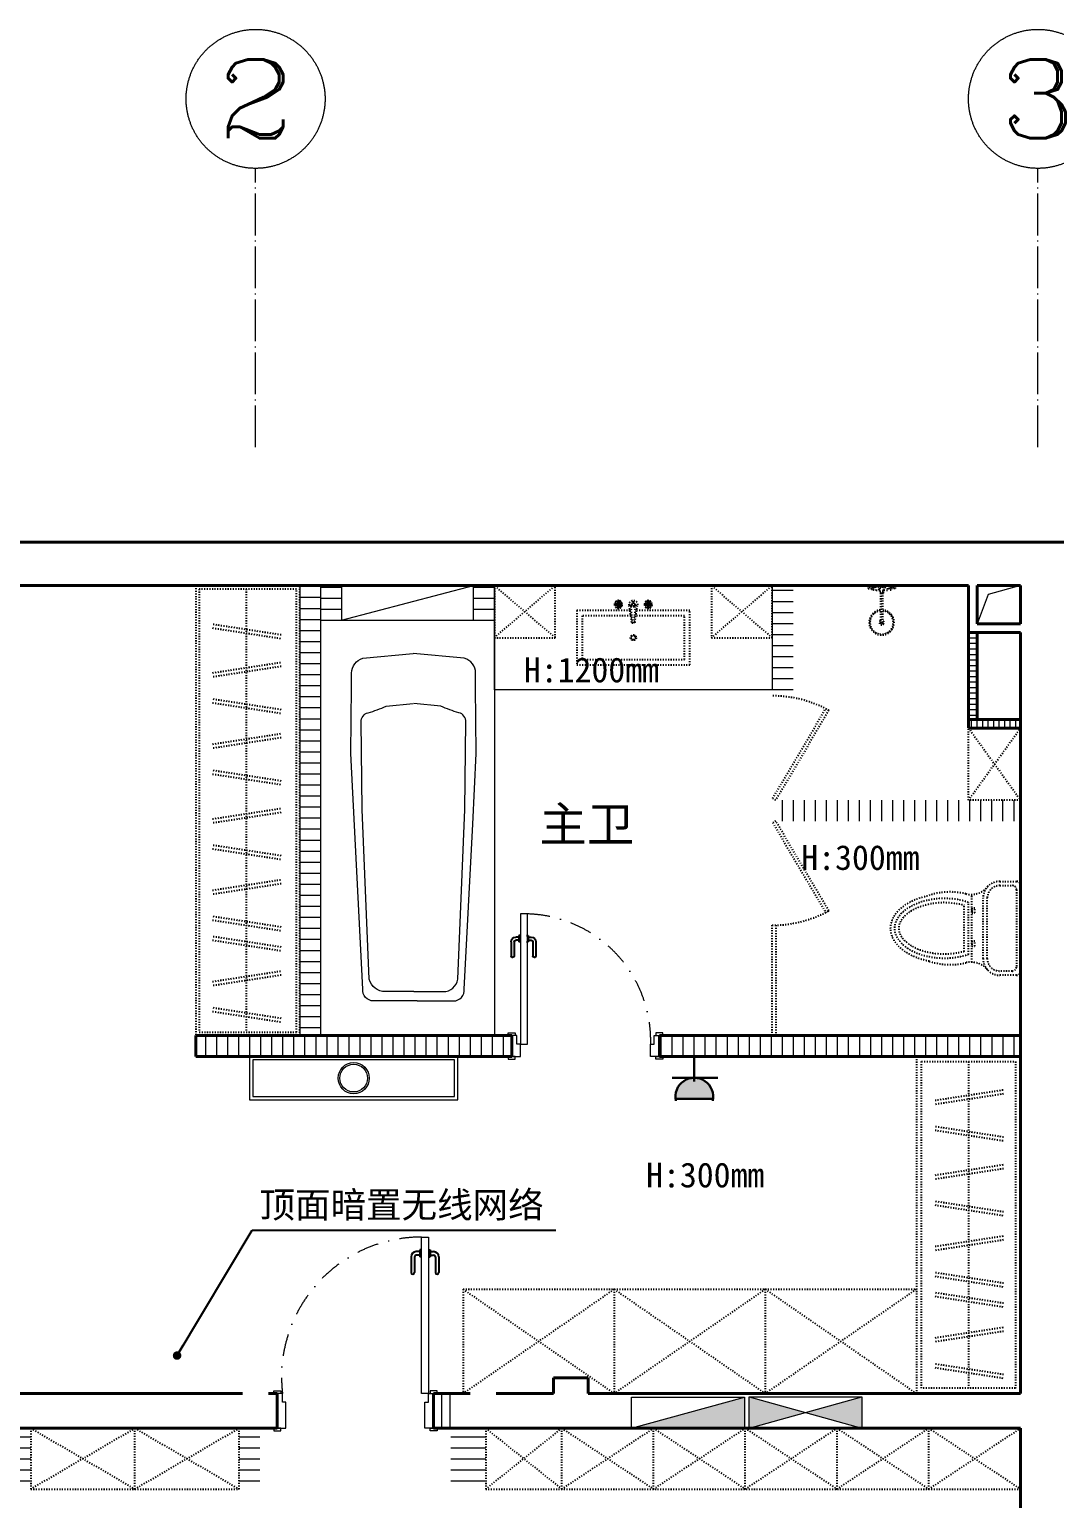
# Model space of a CAD drawing. Header units: millimetres. Extents: x -64529 to 3079702, y -28926 to 77119.
# Drawn here: x -56962 to -51058, y 11565 to 20021 of the extents above; entities that cross this region are included whole.
import ezdxf
from ezdxf.enums import TextEntityAlignment as Align

# ---------------------------------------------------------------- set-up
doc = ezdxf.new("R2010")
doc.units = ezdxf.units.MM
doc.header["$LTSCALE"] = 10
for name, pattern in [('ACAD_ISO03W100', [30, 12, -18]), ('ACAD_ISO04W100', [30.5, 24, -3, 0.5, -3]), ('DASHDOT', [25.4, 12.7, -6.35, 0, -6.35])]:
    doc.linetypes.add(name, pattern=pattern)
doc.layers.get('0').update_dxf_attribs({"color": 255})
for name, color, linetype, lineweight in [('01家具', 156, 'Continuous', 20), ('1弱电插座布置图', 6, 'Continuous', 30), ('1强电插座布置图', 1, 'Continuous', 30), ('A__轴线', 3, 'ACAD_ISO04W100', 0), ('图层1', 7, 'Continuous', 40), ('填充线', 8, 'Continuous', 13), ('墙', 6, 'Continuous', 0), ('实创-家具', 1, 'Continuous', 5), ('家具线', 52, 'Continuous', 15), ('文字层 顶面开关', 4, 'Continuous', 9), ('新建墙', 1, 'Continuous', 0), ('门窗', 5, 'Continuous', 9), ('黄安－轨迹', 144, 'DASHDOT', 15)]:
    doc.layers.add(name, color=color, linetype=linetype, lineweight=lineweight)
for name, color, linetype in [('A—缺憾分析文字', 40, 'Continuous'), ('家具内线', 8, 'Continuous'), ('家具细线', 38, 'Continuous')]:
    doc.layers.add(name, color=color, linetype=linetype)
doc.styles.add('_TCH_AXIS', font='COMPLEX', dxfattribs={"bigfont": 'GBCBIG'})
doc.styles.add('COMPLEX', font='COMPLEX')
doc.styles.get("Standard").update_dxf_attribs({"font": ''})
doc.styles.add('宋体', font='', dxfattribs={"height": 2.5})
doc.styles.get('Standard').set_extended_font_data('SimSun')
doc.styles.get('宋体').set_extended_font_data('SimSun')
doc.dimstyles.get("Standard").update_dxf_attribs({"dimtxt": 0.18, "dimasz": 0.18, "dimexe": 0.18, "dimexo": 0.0625, "dimgap": 0.09, "dimtad": 0, "dimtih": 1, "dimtoh": 1, "dimdec": 4, "dimzin": 0, "dimdsep": 46, "dimtxsty": 'Standard', "dimcen": 0.09, "dimadec": 0, "dimazin": 0, "dimtfac": 1, "dimtdec": 4, "dimtofl": 0, "dimtmove": 0, "dimatfit": 3, "dimfxl": 1, "dimtolj": 1, "dimtzin": 0, "dimarcsym": 0})
pattern_1 = [(180, (-265049.79, -3001.56), (-1e-14, -63.5), [])]
pattern_2 = [(180, (-263829.92, -3001.56), (-1e-14, -63.5), [])]

# ---------------------------------------------------------------- blocks, each defined once
blk = doc.blocks.new('_AXISO')
blk.add_circle((0, 0), 0.5)
at = {"style": 'COMPLEX', "width": 1.041667}
blk.add_attdef('A', text='', height=0.56, rotation=360, dxfattribs=at).set_placement((0.74875, -0.28), (1.24875, -0.28), align=Align.FIT)
blk = doc.blocks.new('20180421.144813')
at = {"layer": 'A__轴线'}
for p, q in [((8869.5, 18862.8), (8869.5, 20468.2)), ((13374.5, 18862.8), (13374.5, 20468.2))]:
    blk.add_line(p, q, dxfattribs=at)
ref = blk.add_blockref('_AXISO', (8869.5, 20868.2), dxfattribs=dict(at, xscale=800, yscale=800, zscale=800, rotation=179.9999965934954))
ref.add_attrib('A', '2', dxfattribs={"color": 7, "height": 452.5, "rotation": 360, "style": '_TCH_AXIS', "width": 1.5}).set_placement((8643.3, 20641.9), (9095.8, 20641.9), align=Align.FIT)
ref = blk.add_blockref('_AXISO', (13374.5, 20868.2), dxfattribs=dict(at, xscale=800, yscale=800, zscale=800, rotation=179.9999965934954))
ref.add_attrib('A', '3', dxfattribs={"color": 7, "height": 452.5, "rotation": 360, "style": '_TCH_AXIS', "width": 1.5}).set_placement((13148.3, 20641.9), (13600.8, 20641.9), align=Align.FIT)
blk = doc.blocks.new('fhrhrthrthr')
at = {"layer": '1强电插座布置图', "linetype": 'ByBlock'}
h = blk.add_hatch(color=1, dxfattribs=at)
edge = h.paths.add_edge_path()
edge.add_ellipse((202250.2, 8955.8), major_axis=(-76.8, -76.8), ratio=1, start_angle=308.04278, end_angle=501.95722, ccw=False)
edge.add_line((202142.4, 8969), (202358, 8969))
at = {"layer": '1强电插座布置图', "color": 1}
for p, q in [((202142.4, 8969), (202358, 8969)), ((202114.5, 8846.9), (202377.9, 8846.9)), ((202204.9, 8857.1), (202204.9, 8857.1)), ((202250.2, 8724.2), (202250.2, 8868))]:
    blk.add_line(p, q, dxfattribs=at)
blk.add_ellipse((202250.2, 8955.8), major_axis=(0, 108.6), ratio=1, start_param=1.348329, end_param=4.934795, dxfattribs=at)
blk = doc.blocks.new('DOT')
at = {"color": 0, "linetype": 'ByBlock'}
blk.add_line((-0.35, 0), (-1, 0), dxfattribs=at)
at = {"color": 0, "linetype": 'ByBlock', "const_width": 0.35}
blk.add_lwpolyline([(-0.175, 0, 1), (0.175, 0, 1)], format="xyb", close=True, dxfattribs=at)
blk = doc.blocks.new('fewfwfew')
at = {"layer": '家具内线'}
for p, q in [((708216.1, 17817.3), (708216.1, 17730.6)), ((708235.3, 17817.3), (708235.3, 17730.6)), ((708264.2, 17846.2), (708245, 17846.2)), ((708264.2, 17826.9), (708245, 17826.9)), ((708264.2, 17855.9), (708264.2, 17817.3)), ((708273.9, 17855.9), (708264.2, 17855.9)), ((708273.9, 17817.3), (708264.2, 17817.3)), ((708312.4, 17855.9), (708322, 17855.9)), ((708312.4, 17817.3), (708322, 17817.3)), ((708322, 17855.9), (708322, 17817.3)), ((708322, 17846.2), (708341.3, 17846.2)), ((708322, 17826.9), (708341.3, 17826.9)), ((708351, 17817.3), (708351, 17730.6)), ((708370.2, 17817.3), (708370.2, 17730.6))]:
    blk.add_line(p, q, dxfattribs=at)
for centre, radius, start, end in [((708245, 17817.3), 28.9, 90, 180), ((708245, 17817.3), 9.63, 90, 180), ((708341.3, 17817.3), 28.9, 0, 90), ((708341.3, 17817.3), 9.63, 0, 90), ((708225.7, 17730.6), 9.63, 180, 0), ((708360.6, 17730.6), 9.63, 180, 0)]:
    blk.add_arc(centre, radius, start, end, dxfattribs=at)

msp = doc.modelspace()

# ---------------------------------------------------------------- hatches: boundary and pattern name
at = {"lineweight": 0}
h = msp.add_hatch(dxfattribs=at)
h.set_pattern_fill('ANSI31', color=1, scale=20, angle=135)
h.set_pattern_definition([(180, (-55384.15, 14529.86), (-7e-15, -63.5), [])])
h.paths.add_polyline_path([(-55404.1, 14229.9), (-55284.1, 14229.9), (-55284.2, 16819.9), (-55404.2, 16819.9)])
h = msp.add_hatch(dxfattribs=at)
h.set_pattern_fill('ANSI31', color=1, scale=20, angle=135)
h.set_pattern_definition([(180, (-55284.15, 16619.86), (-7e-15, -63.5), [])])
h.paths.add_polyline_path([(-55284.2, 16619.9), (-55164.2, 16619.9), (-55164.2, 16819.9), (-55284.2, 16819.9)])
h = msp.add_hatch(dxfattribs=at)
h.set_pattern_fill('ANSI31', color=1, scale=20, angle=135)
h.set_pattern_definition([(180, (-54404.15, 16619.86), (-7e-15, -63.5), [])])
h.paths.add_polyline_path([(-54404.2, 16619.9), (-54284.2, 16619.9), (-54284.2, 16819.9), (-54404.2, 16819.9)])
h = msp.add_hatch(dxfattribs=at)
h.set_pattern_fill('ANSI31', color=1, scale=20, angle=135)
h.set_pattern_definition([(180, (-54404.15, 16619.86), (-7e-15, -63.5), [])])
h.paths.add_polyline_path([(-54404.2, 16619.9), (-54284.2, 16619.9), (-54284.2, 16819.9), (-54404.2, 16819.9)])
h = msp.add_hatch(dxfattribs=at)
h.set_pattern_fill('ANSI31', color=1, scale=20, angle=135)
h.set_pattern_definition([(180, (445472.21, 16475), (-7e-15, -63.5), [])])
h.paths.add_polyline_path([(-52564.2, 16184.9), (-52684.2, 16184.9), (-52684.2, 16819.9), (-52564.2, 16819.9)])
h = msp.add_hatch(dxfattribs=at)
h.set_pattern_fill('ANSI31', color=1, scale=10, angle=135, style=0)
h.set_pattern_definition([(180, (-51554.15, 16550.983), (-5e-15, -31.75), [])])
h.paths.add_polyline_path([(-51504.2, 16551), (-51552.2, 16551), (-51554.2, 16549.9), (-51554.2, 16051), (-51504.2, 16051), (-51504.2, 16094.3)])
h = msp.add_hatch(dxfattribs=at)
h.set_pattern_fill('ANSI31', color=1, scale=10, angle=45, style=0)
h.set_pattern_definition([(90, (-51504.15, 16049.9), (-31.75, 5e-15), [])])
h.paths.add_polyline_path([(-51554.2, 16049.9), (-51554.2, 15999.9), (-51254.2, 15999.9), (-51254.2, 16049.9)])
h = msp.add_hatch(dxfattribs=at)
h.set_pattern_fill('ANSI31', color=1, scale=20, angle=45, style=0)
h.set_pattern_definition([(90, (405590.37, 53212.4), (-63.5, 0), [])])
h.paths.add_polyline_path([(-52684.2, 15584.9), (-52684.2, 15464.9), (-51254.2, 15464.9), (-51254.2, 15584.9)])
h = msp.add_hatch(dxfattribs=at)
h.set_pattern_fill('ANSI31', color=1, scale=20, angle=135, style=0)
h.set_pattern_definition(pattern_1)
h.paths.add_polyline_path([(-57074.2, 11969.9), (-56954.2, 11969.9), (-56954.2, 11619.9), (-57074.2, 11619.9)])
h = msp.add_hatch(dxfattribs=at)
h.set_pattern_fill('ANSI31', color=1, scale=20, angle=135, style=0)
h.set_pattern_definition(pattern_1)
h.paths.add_polyline_path([(-57074.2, 11969.9), (-56954.2, 11969.9), (-56954.2, 11619.9), (-57074.2, 11619.9)])
h = msp.add_hatch(dxfattribs=at)
h.set_pattern_fill('ANSI31', color=1, scale=20, angle=135, style=0)
h.set_pattern_definition(pattern_1)
h.paths.add_polyline_path([(-55634.2, 11969.9), (-55754.2, 11969.9), (-55754.2, 11619.9), (-55634.2, 11619.9)])
h = msp.add_hatch(dxfattribs=at)
h.set_pattern_fill('ANSI31', color=1, scale=20, angle=135, style=0)
h.set_pattern_definition(pattern_1)
h.paths.add_polyline_path([(-55634.2, 11969.9), (-55754.2, 11969.9), (-55754.2, 11619.9), (-55634.2, 11619.9)])
h = msp.add_hatch(dxfattribs=at)
h.set_pattern_fill('ANSI31', color=1, scale=20, angle=135, style=0)
h.set_pattern_definition(pattern_2)
h.paths.add_polyline_path([(-54334.3, 11969.9), (-54534.3, 11969.9), (-54534.3, 11619.9), (-54334.3, 11619.9)])
h = msp.add_hatch(dxfattribs=at)
h.set_pattern_fill('ANSI31', color=1, scale=20, angle=135, style=0)
h.set_pattern_definition(pattern_2)
h.paths.add_polyline_path([(-54334.3, 11969.9), (-54534.3, 11969.9), (-54534.3, 11619.9), (-54334.3, 11619.9)])
at = {"layer": '文字层 顶面开关'}
msp.add_hatch(color=45, dxfattribs=at).paths.add_polyline_path([(-52843.2, 12149), (-53494.2, 11969.9), (-52843.2, 11969.9)])
h = msp.add_hatch(color=45, dxfattribs=at)
h.paths.add_polyline_path([(-52493.2, 12059.9), (-52169, 11969.9), (-52169, 12149.9)])
h.paths.add_polyline_path([(-52817.4, 12149.9), (-52817.4, 11969.9), (-52493.2, 12059.9)])
at = {"layer": '新建墙', "lineweight": 0}
h = msp.add_hatch(dxfattribs=at)
h.set_pattern_fill('ANSI31', color=1, scale=20, angle=45, style=0)
h.set_pattern_definition([(90, (444433.73, 14445), (-63.5, 0), [])])
h.paths.add_polyline_path([(-55984.2, 14229.9), (-54184.3, 14230), (-54184.3, 14110.2), (-55984.2, 14110.1)])
h = msp.add_hatch(dxfattribs=at)
h.set_pattern_fill('ANSI31', color=1, scale=20, angle=45, style=0)
h.set_pattern_definition([(90, (444833.73, 14445), (-63.5, 0), [])])
h.paths.add_polyline_path([(-53334.3, 14229.9), (-51254.2, 14229.9), (-51254.2, 14109.9), (-53334.3, 14109.9)])
h = msp.add_hatch(dxfattribs=at)
h.set_pattern_fill('ANSI31', color=1, scale=15, angle=45, style=0)
h.set_pattern_definition([(90, (-54634.15, 11969.9), (-47.625, 0), [])])
h.paths.add_polyline_path([(-54634.2, 12169.9), (-54494.2, 12169.9), (-54494.2, 11969.9), (-54634.2, 11969.9)])

# ---------------------------------------------------------------- linework, layer by layer
at = {"color": 255, "lineweight": 0}
msp.add_lwpolyline([(-55404.1, 14229.9), (-55284.1, 14229.9), (-55284.2, 16819.9), (-55404.2, 16819.9)], close=True, dxfattribs=at)
at = {"layer": '01家具', "color": 255, "lineweight": 0}
msp.add_line((-55404.2, 16819.9), (-55404.2, 14529.9), dxfattribs=at)
at = {"layer": '01家具', "ltscale": 100}
msp.add_line((-52464.6, 16819.9), (-53054.2, 16819.9), dxfattribs=at)
at = {"layer": 'A—缺憾分析文字', "color": 250, "linetype": 'ACAD_ISO03W100', "ltscale": 0.05}
for p, q in [((-55714.2, 16799.9), (-55714.2, 14249.9)), ((-53934.2, 16520.1), (-54284.2, 16820.1)), ((-54284.2, 16520.1), (-53934.2, 16820.1)), ((-52684.2, 16519.7), (-53034.2, 16819.7)), ((-53034.2, 16519.7), (-52684.2, 16819.7)), ((-52684.2, 16519.7), (-53034.2, 16819.7)), ((-53034.2, 16519.7), (-52684.2, 16819.7)), ((-52065.3, 16788), (-52043, 16788)), ((-53577.9, 16713.1), (-53581.2, 16713.1)), ((-53577.9, 16709.1), (-53581.2, 16709.1)), ((-53572.2, 16718.8), (-53572.2, 16722)), ((-53572.2, 16703.4), (-53572.2, 16700.2)), ((-53568.2, 16718.8), (-53568.2, 16722)), ((-53568.2, 16703.4), (-53568.2, 16700.2)), ((-53562.5, 16713.1), (-53559.3, 16713.1)), ((-53562.5, 16709.1), (-53559.3, 16709.1)), ((-53492.8, 16609.8), (-53507.9, 16707.5)), ((-53488.6, 16603.5), (-53498.1, 16709.9)), ((-53484.2, 16724.7), (-53489.4, 16724.7)), ((-53484.2, 16724.7), (-53478.9, 16724.7)), ((-53479.8, 16603.5), (-53470.2, 16709.9)), ((-53475.5, 16609.8), (-53460.4, 16707.5)), ((-53405.8, 16713.1), (-53409, 16713.1)), ((-53405.8, 16709.1), (-53409, 16709.1)), ((-53400.1, 16718.8), (-53400.1, 16722)), ((-53400.1, 16703.4), (-53400.1, 16700.2)), ((-53396.1, 16718.8), (-53396.1, 16722)), ((-53396.1, 16703.4), (-53396.1, 16700.2)), ((-53390.4, 16713.1), (-53387.1, 16713.1)), ((-53390.4, 16709.1), (-53387.1, 16709.1)), ((-55515.4, 16514.1), (-55912.9, 16575.1)), ((-55512.1, 16535.8), (-55909.5, 16596.9)), ((-55515.4, 16376), (-55912.9, 16315)), ((-55512.1, 16354.3), (-55909.5, 16293.2)), ((-55512.1, 16105.4), (-55909.5, 16166.4)), ((-55515.4, 16083.6), (-55912.9, 16144.7)), ((-51554.2, 15999.9), (-51254.2, 15584.9)), ((-51554.2, 15584.9), (-51254.2, 15999.9)), ((-55515.4, 15965.8), (-55912.9, 15904.7)), ((-55512.1, 15944), (-55909.5, 15883)), ((-55515.4, 15673.4), (-55912.9, 15734.4)), ((-55512.1, 15695.1), (-55909.5, 15756.2)), ((-55515.4, 15535.3), (-55912.9, 15474.3)), ((-55512.1, 15513.6), (-55909.5, 15452.5)), ((-55512.1, 15264.7), (-55909.5, 15325.7)), ((-55515.4, 15242.9), (-55912.9, 15304)), ((-55515.4, 15125.1), (-55912.9, 15064)), ((-55512.1, 15103.3), (-55909.5, 15042.3)), ((-51534.4, 14652.5), (-51534.4, 15042.3)), ((-55515.4, 14832.7), (-55912.9, 14893.8)), ((-55512.1, 14854.4), (-55909.5, 14915.5)), ((-55512.1, 14738.9), (-55909.5, 14800)), ((-55515.4, 14717.2), (-55912.9, 14778.2)), ((-55515.4, 14599.3), (-55912.9, 14538.3)), ((-55512.1, 14577.6), (-55909.5, 14516.5)), ((-55512.1, 14328.7), (-55909.5, 14389.7)), ((-55515.4, 14306.9), (-55912.9, 14368)), ((-51854.2, 14109.9), (-51854.2, 12169.9)), ((-51554.2, 14079.9), (-51554.2, 12199.9)), ((-51355.4, 13915.8), (-51752.9, 13854.8)), ((-51352.1, 13894.1), (-51749.5, 13833)), ((-51352.1, 13645.2), (-51749.5, 13706.2)), ((-51355.4, 13623.4), (-51752.9, 13684.5)), ((-51355.4, 13485.4), (-51752.9, 13424.3)), ((-51352.1, 13463.6), (-51749.5, 13402.6)), ((-51355.4, 13193), (-51752.9, 13254)), ((-51352.1, 13214.7), (-51749.5, 13275.8)), ((-51355.4, 13075.1), (-51752.9, 13014.1)), ((-51352.1, 13053.4), (-51749.5, 12992.3)), ((-51352.1, 12804.5), (-51749.5, 12865.5)), ((-54464.2, 12769.9), (-51854.2, 12769.9)), ((-54464.2, 12769.9), (-54464.2, 12169.9)), ((-53594.2, 12769.9), (-53594.2, 12169.9)), ((-52724.2, 12769.9), (-52724.2, 12169.9)), ((-51355.4, 12782.7), (-51752.9, 12843.8)), ((-51355.4, 12667.2), (-51752.9, 12728.3)), ((-51352.1, 12689), (-51749.5, 12750)), ((-51355.4, 12549.4), (-51752.9, 12488.3)), ((-51352.1, 12527.6), (-51749.5, 12466.6)), ((-51355.4, 12257), (-51752.9, 12318)), ((-51352.1, 12278.7), (-51749.5, 12339.8)), ((-56354.2, 11619.9), (-56354.2, 11969.9)), ((-56354.2, 11619.9), (-56354.2, 11969.9)), ((-53895.9, 11619.9), (-53895.9, 11969.9)), ((-53895.9, 11619.9), (-53895.9, 11969.9)), ((-53367.6, 11619.9), (-53367.6, 11969.9)), ((-53367.6, 11619.9), (-53367.6, 11969.9)), ((-52839.3, 11619.9), (-52839.3, 11969.9)), ((-52839.3, 11619.9), (-52839.3, 11969.9)), ((-52310.9, 11619.9), (-52310.9, 11969.9)), ((-52310.9, 11619.9), (-52310.9, 11969.9)), ((-51782.6, 11619.9), (-51782.6, 11969.9)), ((-51782.6, 11619.9), (-51782.6, 11969.9))]:
    msp.add_line(p, q, dxfattribs=at)
for points in [[(-55404.2, 16819.9), (-56004.2, 16819.9), (-56004.2, 14229.9), (-55404.2, 14229.9)], [(-55404.2, 16819.9), (-56004.2, 16819.9), (-56004.2, 14229.9), (-55404.2, 14229.9)], [(-55424.2, 16799.9), (-55984.2, 16799.9), (-55984.2, 14249.9), (-55424.2, 14249.9)], [(-54284.2, 16820.1), (-54284.2, 16520.1), (-53934.2, 16520.1), (-53934.2, 16820.1)], [(-53034.2, 16819.9), (-53034.2, 16519.9), (-52684.2, 16519.9), (-52684.2, 16819.9)], [(-53034.2, 16819.9), (-53034.2, 16519.9), (-52684.2, 16519.9), (-52684.2, 16819.9)], [(-52376.1, 16111.7), (-52358.9, 16101.5), (-52664.2, 15584.9), (-52681.4, 15595.1)], [(-51554.2, 15999.9), (-51254.2, 15999.9), (-51254.2, 15584.9), (-51554.2, 15584.9)], [(-52376.1, 14938.2), (-52358.9, 14948.4), (-52664.2, 15464.9), (-52681.4, 15454.8)], [(-51517.5, 14935.8), (-51517.5, 14963.9), (-51534.4, 14963.9), (-51534.4, 14935.8)], [(-52664.2, 14229.9), (-52684.2, 14229.9), (-52684.2, 14864.9), (-52664.2, 14864.9)], [(-51517.5, 14744.5), (-51517.5, 14772.7), (-51534.4, 14772.7), (-51534.4, 14744.5)], [(-51824.2, 14079.9), (-51284.2, 14079.9), (-51284.2, 12199.9), (-51824.2, 12199.9)], [(-55754.2, 11969.9), (-56954.2, 11969.9), (-56954.2, 11619.9), (-55754.2, 11619.9)], [(-55754.2, 11969.9), (-56954.2, 11969.9), (-56954.2, 11619.9), (-55754.2, 11619.9)], [(-54334.3, 11619.9), (-51254.3, 11619.9), (-51254.3, 11969.9), (-54334.3, 11969.9)], [(-54334.3, 11619.9), (-51254.3, 11619.9), (-51254.3, 11969.9), (-54334.3, 11969.9)]]:
    msp.add_lwpolyline(points, close=True, dxfattribs=at)
for points in [[(-52105.4, 16808.6), (-52131.2, 16808.6), (-52131.2, 16803.2), (-52105.4, 16803.2)], [(-52065.3, 16792), (-52088.3, 16792), (-52088.3, 16819.9), (-52020, 16819.9), (-52020, 16792), (-52043, 16792)], [(-52065.3, 16805.9), (-52065.3, 16776.7), (-52043, 16776.7), (-52043, 16805.9)], [(-52046.9, 16607.4), (-52046.9, 16776.7), (-52061.4, 16776.7), (-52061.4, 16607.4)], [(-52049.2, 16607.4), (-52049.2, 16776.7), (-52059.1, 16776.7), (-52059.1, 16607.4)], [(-52002.9, 16808.6), (-51977.1, 16808.6), (-51977.1, 16803.2), (-52002.9, 16803.2)], [(-53503.1, 16676.1), (-53809.2, 16676.1), (-53809.2, 16364), (-53159.2, 16364), (-53159.2, 16676.1), (-53465.2, 16676.1)], [(-53498.4, 16646.1), (-53779.2, 16646.1), (-53779.2, 16394), (-53189.2, 16394), (-53189.2, 16646.1), (-53469.9, 16646.1)], [(-51578.2, 14714), (-51578.2, 14980.8)], [(-51554.2, 14696.5), (-51554.2, 14998.3)], [(-54464.2, 12769.9), (-53594.2, 12169.9), (-52724.2, 12769.9), (-51854.2, 12169.9)], [(-54464.2, 12169.9), (-53594.2, 12769.9), (-52724.2, 12169.9), (-51854.2, 12769.9)], [(-56954.2, 11969.9), (-56354.2, 11619.9), (-55754.2, 11969.9)], [(-56954.2, 11619.9), (-56354.2, 11969.9), (-55754.2, 11619.9)], [(-56954.2, 11969.9), (-56354.2, 11619.9), (-55754.2, 11969.9)], [(-56954.2, 11619.9), (-56354.2, 11969.9), (-55754.2, 11619.9)], [(-54334.3, 11969.9), (-53895.9, 11619.9), (-53367.6, 11969.9), (-52839.3, 11619.9), (-52310.9, 11969.9), (-51782.6, 11619.9), (-51254.3, 11969.9)], [(-54334.3, 11619.9), (-53895.9, 11969.9), (-53367.6, 11619.9), (-52839.3, 11969.9), (-52310.9, 11619.9), (-51782.6, 11969.9), (-51254.3, 11619.9)], [(-54334.3, 11969.9), (-53895.9, 11619.9), (-53367.6, 11969.9), (-52839.3, 11619.9), (-52310.9, 11969.9), (-51782.6, 11619.9), (-51254.3, 11969.9)], [(-54334.3, 11619.9), (-53895.9, 11969.9), (-53367.6, 11619.9), (-52839.3, 11969.9), (-52310.9, 11619.9), (-51782.6, 11969.9), (-51254.3, 11619.9)]]:
    msp.add_lwpolyline(points, dxfattribs=at)
for points in [[(-51470.2, 14673.4), (-51470.2, 15021.4, -0.414214), (-51374.2, 15117.4), (-51278.2, 15117.4, -0.414214), (-51254.2, 15093.4), (-51254.2, 14601.4, -0.414214), (-51278.2, 14577.4), (-51374.2, 14577.4, -0.414214)], [(-51446.2, 14673.4), (-51446.2, 15021.4, -0.414214), (-51374.2, 15093.4), (-51302.2, 15093.4, -0.414214), (-51278.2, 15069.4), (-51278.2, 14625.4, -0.414214), (-51302.2, 14601.4), (-51374.2, 14601.4, -0.414214)]]:
    msp.add_lwpolyline(points, format="xyb", close=True, dxfattribs=at)
for radius in [16, 12]:
    msp.add_circle((-53484.2, 16520.1), radius, dxfattribs=at)
for centre, radius, start, end in [((-52105.4, 16805.9), 10.5, 194.80566, 165.19434), ((-52107.3, 16805.9), 3.3, 305.40497, 54.59503), ((-52054.2, 16797.7), 13.9, 36.66297, 143.33703), ((-52002.9, 16805.9), 10.5, 14.80566, 345.19434), ((-52001, 16805.9), 3.3, 125.40497, 234.59503), ((-52054.2, 16607.4), 72, 96.14194, 83.85806), ((-52054.2, 16607.4), 67.5, 96.14194, 83.85806), ((-52054.2, 16607.4), 13.7, 121.68906, 58.31094), ((-52054.2, 16607.4), 7.22, 180, 0), ((-52054.2, 16607.4), 4.97, 180, 0), ((-52684.2, 15509.4), 675.5, 61.21685, 90), ((-51659.6, 14677.9), 378.6, 76.137, 108.51583), ((-51540.1, 15167.9), 125.7, 256.79148, 321.29167), ((-52684.2, 15540.5), 675.5, 270, 298.78315), ((-51659.6, 15016.9), 378.6, 251.48424, 283.863), ((-51540.1, 14526.9), 125.7, 38.70833, 103.20852)]:
    msp.add_arc(centre, radius, start, end, dxfattribs=at)
msp.add_ellipse((-52054.2, 16805.9), major_axis=(21.5, 0), ratio=0.568478, start_param=-1.025813, end_param=4.167405, dxfattribs=at)
at = {"layer": 'A—缺憾分析文字', "color": 250, "linetype": 'ACAD_ISO03W100', "ltscale": 0.05, "extrusion": (0, 0, -1)}
for centre, major_axis, ratio, start_param, end_param in [((-53570.2, 16711.1), (-15.8, 15.8), 1, 5.497787, 11.780972), ((-53570.2, 16711.1), (-14.4, 14.4), 1, 5.497787, 11.780972), ((-53584.6, 16711.1), (-2.83, 2.83), 1, 5.497787, 11.780972), ((-53570.2, 16711.1), (-11.9, 11.9), 1, 5.70389, 6.862481), ((-53570.2, 16711.1), (11.9, 11.9), 1, 2.562297, 3.720888), ((-53570.2, 16711.1), (6.51, 6.51), 1, 4.147658, 5.27712), ((-53570.2, 16711.1), (-6.51, 6.51), 1, 4.147658, 5.27712), ((-53570.2, 16711.1), (-5.66, 5.66), 1, 5.497787, 11.780972), ((-53570.2, 16711.1), (-3.96, 3.96), 1, 5.497787, 11.780972), ((-53570.2, 16725.5), (-2.83, 2.83), 1, 5.497787, 11.780972), ((-53570.2, 16696.7), (-2.83, 2.83), 1, 5.497787, 11.780972), ((-53570.2, 16711.1), (-6.51, 6.51), 1, 1.006065, 2.135527), ((-53570.2, 16711.1), (6.51, 6.51), 1, 1.006065, 2.135527), ((-53570.2, 16711.1), (11.9, 11.9), 1, -0.579296, 0.579296), ((-53570.2, 16711.1), (11.9, 11.9), 1, 0.991501, 2.150092), ((-53555.8, 16711.1), (-2.83, 2.83), 1, 5.497787, 11.780972), ((-53484.2, 16711.1), (17, 17), 1, 3.774399, 7.221175), ((-53484.2, 16711.1), (-9.9, 9.9), 1, 2.445679, 5.408302), ((-53484.2, 16711.1), (-7.07, 7.07), 1, 5.497787, 11.780972), ((-53484.2, 16711.1), (-5.66, 5.66), 1, 5.497787, 11.780972), ((-53484.2, 16717.7), (-6.23, 6.23), 1, 0.142527, 1.42827), ((-53398.1, 16711.1), (-15.8, 15.8), 1, 5.497787, 11.780972), ((-53398.1, 16711.1), (-14.4, 14.4), 1, 5.497787, 11.780972), ((-53412.5, 16711.1), (-2.83, 2.83), 1, 5.497787, 11.780972), ((-53398.1, 16711.1), (-11.9, 11.9), 1, 5.70389, 6.862481), ((-53398.1, 16711.1), (11.9, 11.9), 1, 2.562297, 3.720888), ((-53398.1, 16711.1), (6.51, 6.51), 1, 4.147658, 5.27712), ((-53398.1, 16711.1), (-6.51, 6.51), 1, 4.147658, 5.27712), ((-53398.1, 16711.1), (-5.66, 5.66), 1, 5.497787, 11.780972), ((-53398.1, 16711.1), (-3.96, 3.96), 1, 5.497787, 11.780972), ((-53398.1, 16725.5), (-2.83, 2.83), 1, 5.497787, 11.780972), ((-53398.1, 16696.7), (-2.83, 2.83), 1, 5.497787, 11.780972), ((-53398.1, 16711.1), (-6.51, 6.51), 1, 1.006065, 2.135527), ((-53398.1, 16711.1), (6.51, 6.51), 1, 1.006065, 2.135527), ((-53398.1, 16711.1), (11.9, 11.9), 1, -0.579296, 0.579296), ((-53398.1, 16711.1), (11.9, 11.9), 1, 0.991501, 2.150092), ((-53383.7, 16711.1), (-2.83, 2.83), 1, 5.497787, 11.780972), ((-53484.2, 16611.1), (-6.22, 6.22), 1, 2.508786, 5.345196), ((-51693.4, 14847.4), (308.9, 0), 0.639074, 1.854304, 4.42888)]:
    msp.add_ellipse(centre, major_axis=major_axis, ratio=ratio, start_param=start_param, end_param=end_param, dxfattribs=at)
at = {"layer": 'A—缺憾分析文字', "color": 250, "linetype": 'ACAD_ISO03W100', "ltscale": 0.05}
for points, knots in [([(-51554.2, 14696.5), (-51557.4, 14695.4), (-51560.7, 14694.3), (-51578.9, 14688.5), (-51594.4, 14684.7), (-51626.4, 14678.6), (-51642.8, 14676.5), (-51676, 14674), (-51692.8, 14673.7), (-51726.2, 14674.8), (-51742.8, 14676.3), (-51775.4, 14681.1), (-51791.3, 14684.4), (-51821.9, 14692.6), (-51836.6, 14697.5), (-51864.3, 14708.8), (-51877.3, 14715.2), (-51901.3, 14729.2), (-51912.3, 14736.7), (-51930.2, 14751.4), (-51937.5, 14758.4), (-51950.3, 14772.8), (-51955.8, 14780.2), (-51965.1, 14795.2), (-51968.8, 14802.8), (-51974.4, 14818), (-51976.3, 14825.7), (-51978.4, 14840.9), (-51978.6, 14848.6), (-51977.3, 14863.8), (-51975.8, 14871.5), (-51971, 14886.7), (-51967.7, 14894.3), (-51959.3, 14909.4), (-51954.2, 14916.8), (-51942.2, 14931.4), (-51935.3, 14938.5), (-51919.8, 14952.2), (-51911.2, 14958.8), (-51892.4, 14971.1), (-51882.2, 14976.9), (-51860.5, 14987.6), (-51849, 14992.5), (-51824.9, 15001.1), (-51812.3, 15005), (-51786.4, 15011.4), (-51773, 15014), (-51745.7, 15018), (-51731.9, 15019.4), (-51703.9, 15020.9), (-51689.9, 15021), (-51661.9, 15020), (-51648, 15018.8), (-51620.6, 15015.2), (-51607.1, 15012.7), (-51580.9, 15006.7), (-51568.1, 15003.1), (-51555.3, 14998.7), (-51554.7, 14998.5), (-51554.2, 14998.3)], [4.21604, 4.21604, 4.21604, 4.21604, 4.254367, 4.254367, 4.425322, 4.425322, 4.596277, 4.596277, 4.767233, 4.767233, 4.938188, 4.938188, 5.109143, 5.109143, 5.280098, 5.280098, 5.451054, 5.451054, 5.622009, 5.622009, 5.765241, 5.765241, 5.908474, 5.908474, 6.051707, 6.051707, 6.19494, 6.19494, 6.338172, 6.338172, 6.481405, 6.481405, 6.624638, 6.624638, 6.767871, 6.767871, 6.911103, 6.911103, 7.054336, 7.054336, 7.197569, 7.197569, 7.340801, 7.340801, 7.484034, 7.484034, 7.627267, 7.627267, 7.7705, 7.7705, 7.913732, 7.913732, 8.056965, 8.056965, 8.200198, 8.200198, 8.343431, 8.343431, 8.35033, 8.35033, 8.35033, 8.35033]), ([(-51578.2, 14714), (-51581.2, 14713.1), (-51584.3, 14712.3), (-51596.1, 14709.1), (-51605.1, 14707.1), (-51628.5, 14702.6), (-51643.2, 14700.6), (-51673.3, 14698.2), (-51688.7, 14697.7), (-51719.4, 14698.5), (-51734.6, 14699.7), (-51762.1, 14703.3), (-51774.3, 14705.5), (-51798.1, 14710.9), (-51809.7, 14714.1), (-51829.5, 14720.7), (-51838, 14723.9), (-51854.2, 14730.8), (-51861.9, 14734.5), (-51876.8, 14742.5), (-51884, 14746.8), (-51896, 14754.9), (-51901.1, 14758.7), (-51911.7, 14767.3), (-51917, 14772.1), (-51927, 14782.5), (-51931.6, 14788), (-51939.4, 14799), (-51942.7, 14804.5), (-51947.9, 14815.3), (-51949.9, 14820.7), (-51952.6, 14830.3), (-51953.4, 14834.5), (-51954.3, 14843), (-51954.4, 14847.2), (-51954, 14855.6), (-51953.5, 14859.8), (-51951.6, 14868.3), (-51950.4, 14872.7), (-51947, 14881.4), (-51945, 14885.8), (-51940, 14894.7), (-51937.1, 14899.2), (-51930.7, 14907.8), (-51927.2, 14911.9), (-51919.6, 14920.1), (-51915.3, 14924.2), (-51906.2, 14932.1), (-51901.2, 14936), (-51889.9, 14944.2), (-51883.4, 14948.3), (-51869.6, 14956.3), (-51862.2, 14960.1), (-51846.8, 14967.3), (-51838.8, 14970.6), (-51817.9, 14978.2), (-51804.7, 14982.2), (-51777.4, 14988.8), (-51763.2, 14991.4), (-51734.3, 14995.1), (-51719.5, 14996.3), (-51689.9, 14997.1), (-51675.1, 14996.7), (-51645.7, 14994.4), (-51631.2, 14992.6), (-51603.7, 14987.5), (-51590.6, 14984.5), (-51578.2, 14980.8)], [4.282455, 4.282455, 4.282455, 4.282455, 4.319465, 4.319465, 4.422889, 4.422889, 4.585126, 4.585126, 4.750595, 4.750595, 4.916065, 4.916065, 5.053908, 5.053908, 5.191751, 5.191751, 5.301004, 5.301004, 5.410256, 5.410256, 5.523654, 5.523654, 5.616126, 5.616126, 5.72975, 5.72975, 5.85627, 5.85627, 5.982789, 5.982789, 6.109308, 6.109308, 6.212488, 6.212488, 6.315667, 6.315667, 6.418847, 6.418847, 6.522027, 6.522027, 6.625206, 6.625206, 6.728386, 6.728386, 6.822926, 6.822926, 6.917466, 6.917466, 7.012007, 7.012007, 7.11939, 7.11939, 7.226774, 7.226774, 7.334158, 7.334158, 7.493878, 7.493878, 7.653598, 7.653598, 7.813318, 7.813318, 7.973038, 7.973038, 8.132758, 8.132758, 8.283917, 8.283917, 8.283917, 8.283917])]:
    msp.add_open_spline(points, degree=3, knots=knots, dxfattribs=at)
at = {"layer": '图层1', "color": 255, "lineweight": 40}
for p, q in [((-61554.2, 17069.9), (-43574.2, 17069.9)), ((-61304.2, 16819.9), (-51554.2, 16819.9)), ((-51554.2, 16819.9), (-51554.2, 16549.9)), ((-51504.2, 16819.9), (-51254.2, 16819.9)), ((-51504.2, 16819.9), (-51504.2, 16599.9)), ((-51254.2, 16819.9), (-51254.2, 16599.9)), ((-51504.2, 16599.9), (-51254.2, 16599.9)), ((-51554.2, 16551), (-51554.2, 16001)), ((-51554.2, 16549.9), (-51254.2, 16549.9)), ((-51504.2, 16551), (-51504.2, 16049.9)), ((-51254.2, 16549.9), (-51254.2, 12169.9)), ((-56004.2, 14229.9), (-54184.3, 14230.1)), ((-56004.2, 14109.9), (-56004.2, 14229.9)), ((-54184.3, 14230.1), (-54184.3, 14110.1)), ((-54184.3, 14110.1), (-54184.3, 14230.1)), ((-54184.3, 14110.1), (-54184.3, 14230.1)), ((-53334.3, 14110.1), (-53334.3, 14230.3)), ((-53334.3, 14229.9), (-51254.2, 14229.9)), ((-53334.3, 14229.9), (-53334.3, 14109.9)), ((-56004.2, 14109.9), (-54184.3, 14110.1)), ((-53334.3, 14109.9), (-51254.2, 14109.9)), ((-53944.2, 12259.9), (-53744.2, 12259.9)), ((-53944.2, 12259.9), (-53944.2, 12169.9)), ((-53744.2, 12259.9), (-53744.2, 12169.9)), ((-61304.2, 12169.9), (-55734.2, 12169.9)), ((-55584.2, 12169.9), (-55534.2, 12169.9)), ((-55534.2, 11969.9), (-55534.2, 12169.9)), ((-55534.2, 11969.9), (-55534.2, 12169.9)), ((-54634.2, 12169.9), (-54424.3, 12169.9)), ((-54634.2, 11969.9), (-54634.2, 12169.9)), ((-54274.3, 12169.9), (-53944.2, 12169.9)), ((-53744.2, 12169.9), (-51254.2, 12169.9)), ((-61304.2, 11969.9), (-55534.2, 11969.9)), ((-54634.2, 11969.9), (-51254.2, 11969.9)), ((-51254.2, 11969.9), (-51254.2, 11749.9)), ((-51254.2, 11394.9), (-51254.2, 11749.9))]:
    msp.add_line(p, q, dxfattribs=at)
at = {"layer": '填充线', "lineweight": 0}
msp.add_line((-55164.2, 16619.9), (-54404.2, 16819.9), dxfattribs=at)
for points in [[(-54747.4, 14482.9), (-54912.3, 14482.9, -0.347959), (-55005.5, 14555), (-55045.8, 15530.6), (-55051.6, 16035, -0.344499), (-55011.2, 16088.4, 0.042429), (-54907.8, 16125.7), (-54752.6, 16141.9)], [(-54747.4, 14482.9), (-54578.7, 14482.9, 0.369805), (-54494.5, 14555), (-54454.2, 15530.6), (-54448.4, 16035, 0.344499), (-54488.7, 16088.4, -0.042429), (-54592.1, 16125.7), (-54747.4, 16141.9)]]:
    msp.add_lwpolyline(points, format="xyb", dxfattribs=at)
at = {"layer": '墙', "color": 255, "lineweight": 40}
for p, q in [((-52554.2, 16819.9), (-54054.2, 16819.9)), ((-52554.2, 16819.9), (-54054.2, 16819.9)), ((-51554.2, 16819.9), (-53074, 16819.9)), ((-51554.2, 16819.9), (-52554.2, 16819.9)), ((-51554.2, 16819.9), (-52354.2, 16819.9)), ((-51554.2, 16819.9), (-52254.2, 16819.9)), ((-51554.2, 16819.9), (-51554.2, 16549.9)), ((-51254.2, 16819.9), (-51504.2, 16819.9)), ((-51254.2, 16049.9), (-51554.2, 16049.9)), ((-51254.2, 15999.9), (-51554.2, 15999.9))]:
    msp.add_line(p, q, dxfattribs=at)
at = {"layer": '墙', "color": 8, "ltscale": 0.1}
for p, q in [((-51439.9, 16769.5), (-51504.2, 16599.9)), ((-51254.2, 16819.9), (-51439.9, 16769.5))]:
    msp.add_line(p, q, dxfattribs=at)
at = {"layer": '实创-家具'}
for points in [[(-54164.3, 14245.1), (-54164.3, 14230.1), (-54204.3, 14230.1), (-54204.3, 14245.1)], [(-54134.3, 14180.1), (-54154.3, 14180.1), (-54154.3, 14230.1), (-54184.3, 14230.1), (-54184.3, 14110.1), (-54134.3, 14110.1)], [(-53384.3, 14180.3), (-53364.3, 14180.3), (-53364.3, 14230.3), (-53334.3, 14230.3), (-53334.3, 14110.1), (-53384.3, 14110.1)], [(-53354.3, 14245.3), (-53354.3, 14230.3), (-53314.3, 14230.3), (-53314.3, 14245.3)], [(-54164.3, 14095.1), (-54164.3, 14110.1), (-54204.3, 14110.1), (-54204.3, 14095.1)], [(-53354.3, 14095.1), (-53354.3, 14110.1), (-53314.3, 14110.1), (-53314.3, 14095.1)], [(-55514.2, 12184.9), (-55514.2, 12169.9), (-55554.2, 12169.9), (-55554.2, 12184.9)], [(-54654.2, 12184.9), (-54654.2, 12169.9), (-54614.2, 12169.9), (-54614.2, 12184.9)], [(-55484.2, 12119.9), (-55504.2, 12119.9), (-55504.2, 12169.9), (-55534.2, 12169.9), (-55534.2, 11969.9), (-55484.2, 11969.9)], [(-54684.2, 12119.9), (-54664.2, 12119.9), (-54664.2, 12169.9), (-54634.2, 12169.9), (-54634.2, 11969.9), (-54684.2, 11969.9)], [(-55514.2, 11954.9), (-55514.2, 11969.9), (-55554.2, 11969.9), (-55554.2, 11954.9)], [(-54654.2, 11954.9), (-54654.2, 11969.9), (-54614.2, 11969.9), (-54614.2, 11954.9)]]:
    msp.add_lwpolyline(points, close=True, dxfattribs=at)
at = {"layer": '家具内线'}
for p, q in [((-54764.2, 12956.4), (-54764.2, 12866.4)), ((-54744.2, 12956.4), (-54744.2, 12866.4)), ((-54714.2, 12986.4), (-54734.2, 12986.4)), ((-54714.2, 12966.4), (-54734.2, 12966.4)), ((-54714.2, 12996.4), (-54714.2, 12956.4)), ((-54704.2, 12996.4), (-54714.2, 12996.4)), ((-54704.2, 12956.4), (-54714.2, 12956.4)), ((-54664.2, 12996.4), (-54654.2, 12996.4)), ((-54664.2, 12956.4), (-54654.2, 12956.4)), ((-54654.2, 12996.4), (-54654.2, 12956.4)), ((-54654.2, 12986.4), (-54634.2, 12986.4)), ((-54654.2, 12966.4), (-54634.2, 12966.4)), ((-54624.2, 12956.4), (-54624.2, 12866.4)), ((-54604.2, 12956.4), (-54604.2, 12866.4))]:
    msp.add_line(p, q, dxfattribs=at)
for centre, radius, start, end in [((-54734.2, 12956.4), 30, 90, 180), ((-54734.2, 12956.4), 10, 90, 180), ((-54634.2, 12956.4), 30, 0, 90), ((-54634.2, 12956.4), 10, 0, 90), ((-54754.2, 12866.4), 10, 180, 0), ((-54614.2, 12866.4), 10, 180, 0)]:
    msp.add_arc(centre, radius, start, end, dxfattribs=at)
at = {"layer": '家具线', "color": 45, "lineweight": 20}
for p, q in [((-54284.2, 16820.1), (-54284.2, 14230)), ((-54850.3, 14230), (-54898.5, 14230)), ((-54850.5, 14230), (-54802.3, 14230)), ((-54649.5, 14230), (-54697.7, 14230)), ((-54649.7, 14230), (-54601.4, 14230))]:
    msp.add_line(p, q, dxfattribs=at)
at = {"layer": '家具线', "color": 52, "lineweight": 20}
msp.add_line((-51454.2, 16548.8), (-51452.2, 16549.9), dxfattribs=at)
at = {"layer": '家具线', "color": 45, "lineweight": 20}
for points in [[(-55164.2, 16619.9), (-54404.2, 16619.9), (-54404.2, 16819.9), (-55164.2, 16819.9)], [(-54284.2, 16820.1), (-52684.2, 16819.9), (-52684.2, 16219.9), (-54284.2, 16220.1)], [(-55694.2, 13860), (-54494.2, 13860), (-54494.2, 14110), (-55694.2, 14110)]]:
    msp.add_lwpolyline(points, close=True, dxfattribs=at)
for points in [[(-54729.5, 14429.4), (-54980.6, 14429.4, -0.446345), (-55042, 14497.8), (-55111, 15853.4), (-55107.2, 16237.6), (-55106.5, 16316.7, -0.340904), (-55041.3, 16401.2), (-54751.9, 16429.8)], [(-54408.8, 15447.4), (-54388.9, 15853.4), (-54392.8, 16237.6), (-54392.1, 16316.7, 0.340904), (-54457.3, 16401.2), (-54751.9, 16429.8)], [(-54729.5, 14429.4), (-54519.4, 14429.4, 0.446345), (-54458, 14497.8), (-54408.8, 15447.4)]]:
    msp.add_lwpolyline(points, format="xyb", dxfattribs=at)
at = {"layer": '家具细线', "color": 252, "lineweight": 5}
msp.add_lwpolyline([(-55674.2, 13880), (-54514.2, 13880), (-54514.2, 14090), (-55674.2, 14090)], close=True, dxfattribs=at)
for radius in [89.8, 79.8]:
    msp.add_circle((-55094.2, 13985), radius, dxfattribs=at)
at = {"layer": '文字层 顶面开关', "color": 45}
for p, q in [((-53494.2, 12149.5), (-52843.1, 12149.5)), ((-53494.2, 11969.9), (-53494.2, 12149.5)), ((-53494.2, 11969.9), (-52843.1, 12149.1)), ((-52843.1, 12149.5), (-52843.1, 11969.9)), ((-52817.4, 12149.9), (-52169, 11969.9)), ((-52817.4, 11969.9), (-52169, 12149.9)), ((-53494.2, 11969.9), (-52843.1, 11969.9))]:
    msp.add_line(p, q, dxfattribs=at)
for points in [[(-53494.2, 12149.5), (-52843.2, 12149.5), (-52843.2, 11969.9), (-53494.2, 11969.9)], [(-52817.4, 12149.9), (-52169, 12149.9), (-52169, 11969.9), (-52817.4, 11969.9)], [(-52817.4, 12149.9), (-52169, 12149.9), (-52169, 11969.9), (-52817.4, 11969.9)]]:
    msp.add_lwpolyline(points, close=True, dxfattribs=at)
at = {"layer": '门窗', "color": 45, "lineweight": 15}
for points in [[(-54134.5, 14930.1), (-54134.5, 14180.1), (-54094.3, 14180.1), (-54094.3, 14930.1)], [(-54664.2, 12169.9), (-54704.2, 12170.1), (-54704.2, 13070.2), (-54664.2, 13070)]]:
    msp.add_lwpolyline(points, close=True, dxfattribs=at)
at = {"layer": '黄安－轨迹', "color": 8, "lineweight": 9}
for centre, radius, start, end in [((-54114.4, 14200), 730.4, 358.45887, 91.57862), ((-54704.2, 12264.6), 805.6, 90, 186.74993)]:
    msp.add_arc(centre, radius, start, end, dxfattribs=at)

# ---------------------------------------------------------------- block references
at = {"color": 251, "lineweight": 0, "xscale": -0.9310247721150517, "yscale": 0.9310247721150517, "zscale": 0.9310247721175844}
msp.add_blockref('fewfwfew', (605321.9, -1818.8), dxfattribs=at)
at = {"layer": '1弱电插座布置图', "color": 7, "rotation": 180}
msp.add_blockref('fhrhrthrthr', (149117.2, 22834.1), dxfattribs=at)
at = {"layer": 'A__轴线', "color": 255}
msp.add_blockref('20180421.144813', (-64528.7, -1247.1), dxfattribs=at)

# ---------------------------------------------------------------- texts
at = {"layer": '1弱电插座布置图', "color": 45, "attachment_point": 1}
for s, insert, char_height, width in [('H:1200mm', (-54114, 16406, 0), 142.88, 2002.012), ('H:300mm', (-52516.7, 15326.1, 0), 142.88, 2002.012), ('H:300mm', (-53410.3, 13499, 0), 142.88, 2002.012), ('{\\C45;顶面暗置无线网络}', (-55637, 13331.3), 150, 2101.718)]:
    msp.add_mtext(s, dxfattribs=dict(at, insert=insert, char_height=char_height, width=width))
at = {"layer": '家具细线', "color": 252, "lineweight": 5, "style": '宋体'}
msp.add_text('主卫', height=200, dxfattribs=at).set_placement((-54024.4, 15346.2))

# ---------------------------------------------------------------- leaders
at = {"color": 6}
msp.add_leader([(-56111.3, 12388.2), (-55679.7, 13110.3), (-53931.3, 13110.3)], dimstyle='Standard', override={"dimtxt": 150, "dimasz": 70, "dimexe": 30, "dimexo": 30, "dimgap": 20, "dimtih": 0, "dimtoh": 0, "dimdec": 0, "dimzin": 8, "dimdsep": 44, "dimcen": 0.6, "dimdle": 30, "dimclrd": 250, "dimclre": 250, "dimclrt": 45, "dimtdec": 0, "dimtofl": 1, "dimtmove": 1, "dimldrblk": 'DOT', "dimfxl": 150, "dimfxlon": 1, "dimtfill": 1, "dimtolj": 0, "dimtzin": 8, "dimarcsym": 1}, dxfattribs=at)

doc.saveas('drawing.dxf')
